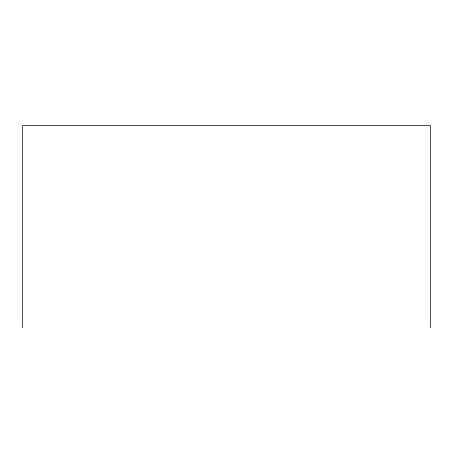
<?xml version="1.0" encoding="UTF-8"?>
<svg xmlns="http://www.w3.org/2000/svg" width="453" height="453" viewBox="0 0 453 453"><rect width="100%" height="100%" fill="white"/><g stroke="black" fill="none" stroke-linecap="round" stroke-linejoin="round"><path stroke-width="0.68" d="M430.35 327.547L430.35 125.453L22.65 125.453L22.65 327.547"/></g></svg>
